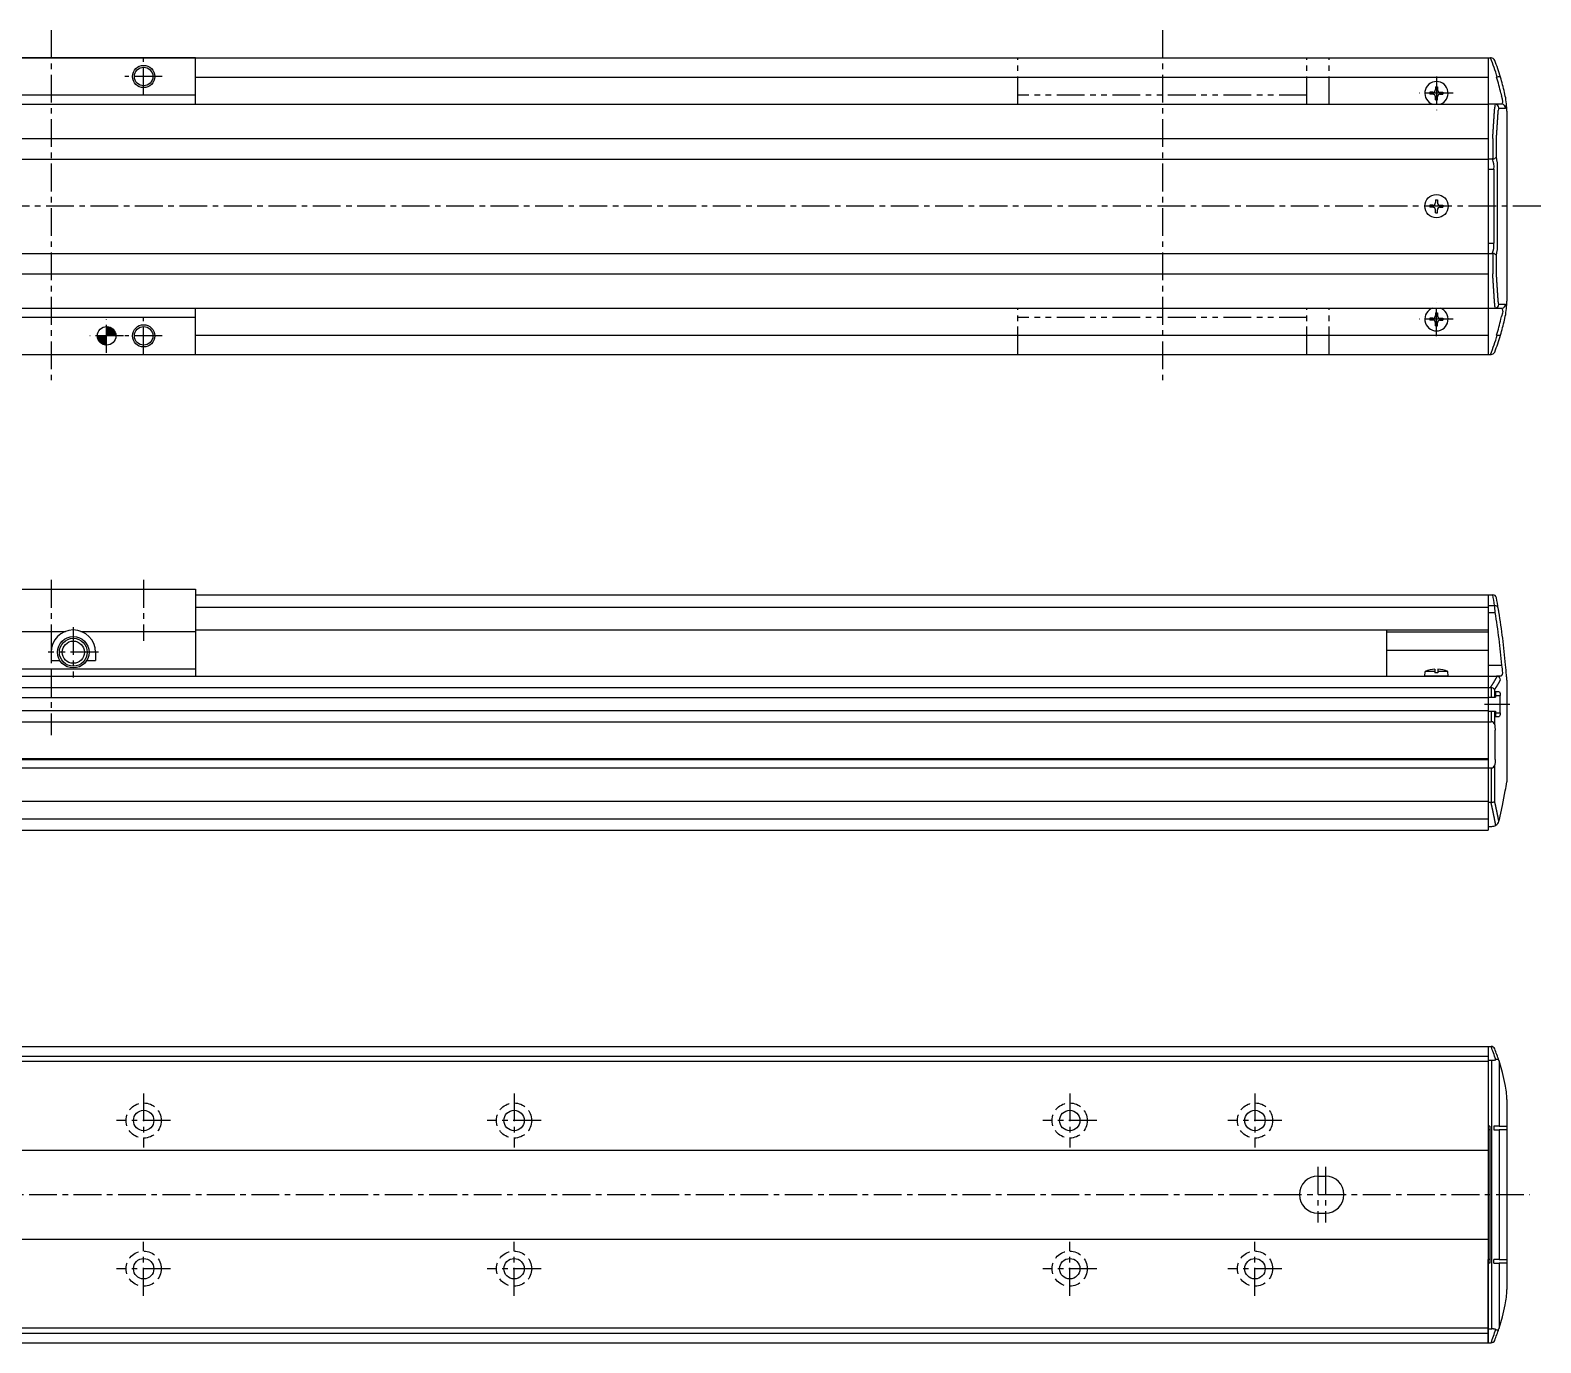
# Model space of a CAD drawing. Extents: x -241 to 553, y 119 to 503.
# Drawn here: x 144.8 to 552.6, y 148.9 to 503.1 of the extents above; entities that cross this region are included whole.
import ezdxf

# ---------------------------------------------------------------- set-up
doc = ezdxf.new("R2010")
doc.units = 0
for name, pattern in [('CENTER', [12, 7.5, -1.5, 1.5, -1.5]), ('CONTINOUS', [0]), ('DASHED', [4.5, 3, -1.5]), ('PHANTOM', [15, 7.5, -1.5, 1.5, -1.5, 1.5, -1.5])]:
    doc.linetypes.add(name, pattern=pattern)
doc.layers.get('0').update_dxf_attribs({"linetype": 'CONTINUOUS'})
doc.layers.add('CENTER', color=1, linetype='CENTER')

# ---------------------------------------------------------------- blocks, each defined once
blk = doc.blocks.new('DTL0004')
at = {"color": 0, "linetype": 'CONTINUOUS'}
for p, q in [((-3.15, 0), (-3.04, 1.3)), ((3.15, 0), (-3.15, 0)), ((-0.4, 1.3), (-3.04, 1.3)), ((-0.4, 1.89), (-0.4, 0.9)), ((0.4, 0.9), (-0.4, 0.9)), ((0.4, 1.89), (0.4, 0.9)), ((3.04, 1.3), (0.4, 1.3)), ((3.15, 0), (3.04, 1.3))]:
    blk.add_line(p, q, dxfattribs=at)
for start, end in [(92.8723, 112.3565), (67.6435, 87.1277)]:
    blk.add_arc((0, -6.08), 7.98, start, end, dxfattribs=at)
at = {"color": 0}
blk.add_point((0, 0), dxfattribs=at)
blk.add_point((0, 0), dxfattribs=at)
blk = doc.blocks.new('*X9')
at = {"color": 0, "linetype": 'CONTINOUS'}
for p, q in [((162.94, 420.54), (163.05, 420.65)), ((162.94, 420.63), (162.97, 420.65)), ((162.95, 420.45), (163.14, 420.65)), ((162.96, 420.37), (163.23, 420.65)), ((162.97, 420.29), (163.32, 420.65)), ((162.98, 420.22), (163.41, 420.65)), ((162.99, 420.14), (163.5, 420.65)), ((163.01, 420.07), (163.59, 420.65)), ((163.03, 420), (163.68, 420.65)), ((163.05, 419.93), (163.77, 420.65)), ((163.07, 419.86), (163.86, 420.65)), ((163.09, 419.79), (163.95, 420.65)), ((163.12, 419.73), (164.04, 420.65)), ((163.14, 419.66), (164.13, 420.65)), ((163.17, 419.6), (164.22, 420.65)), ((163.2, 419.54), (164.31, 420.65)), ((163.23, 419.48), (164.4, 420.65)), ((163.26, 419.42), (164.49, 420.65)), ((163.29, 419.37), (164.58, 420.65)), ((163.33, 419.31), (164.66, 420.65)), ((163.36, 419.26), (164.75, 420.65)), ((163.4, 419.21), (164.84, 420.65)), ((163.44, 419.15), (164.93, 420.65)), ((163.48, 419.1), (165.02, 420.65)), ((163.52, 419.05), (165.11, 420.65)), ((163.56, 419.01), (165.2, 420.65)), ((163.6, 418.96), (165.29, 420.65)), ((163.64, 418.91), (165.38, 420.65)), ((163.69, 418.87), (165.44, 420.62)), ((163.73, 418.82), (165.44, 420.53)), ((163.78, 418.78), (165.44, 420.44)), ((163.83, 418.74), (165.44, 420.35)), ((163.88, 418.7), (165.44, 420.26)), ((163.93, 418.66), (165.44, 420.17)), ((163.98, 418.62), (165.44, 420.08)), ((165.44, 423.04), (165.55, 423.15)), ((165.44, 423.13), (165.47, 423.15)), ((165.44, 422.95), (165.64, 423.14)), ((165.44, 422.86), (165.72, 423.13)), ((165.44, 422.77), (165.8, 423.12)), ((165.44, 422.68), (165.87, 423.11)), ((165.44, 422.59), (165.95, 423.1)), ((165.44, 422.5), (166.02, 423.08)), ((165.44, 422.41), (166.09, 423.06)), ((165.44, 422.32), (166.16, 423.04)), ((165.44, 422.23), (166.23, 423.02)), ((165.44, 422.14), (166.3, 423)), ((165.44, 422.05), (166.36, 422.97)), ((165.44, 421.96), (166.43, 422.95)), ((165.44, 421.87), (166.49, 422.92)), ((165.44, 421.78), (166.55, 422.89)), ((165.44, 421.69), (166.61, 422.86)), ((165.44, 421.6), (166.67, 422.83)), ((165.44, 421.52), (166.72, 422.8)), ((165.44, 421.43), (166.78, 422.76)), ((165.44, 421.34), (166.83, 422.73)), ((165.44, 421.25), (166.89, 422.69)), ((165.44, 421.16), (166.94, 422.65)), ((165.44, 421.07), (166.99, 422.61)), ((165.44, 420.98), (167.04, 422.57)), ((165.44, 420.89), (167.09, 422.53)), ((165.44, 420.8), (167.13, 422.49)), ((165.44, 420.71), (167.18, 422.45)), ((165.47, 420.65), (167.22, 422.4)), ((165.56, 420.65), (167.27, 422.36)), ((165.65, 420.65), (167.31, 422.31)), ((165.74, 420.65), (167.35, 422.26)), ((165.83, 420.65), (167.39, 422.21)), ((165.92, 420.65), (167.43, 422.16)), ((166.01, 420.65), (167.47, 422.11)), ((166.1, 420.65), (167.51, 422.06)), ((166.19, 420.65), (167.54, 422.01)), ((166.27, 420.65), (167.58, 421.95)), ((166.36, 420.65), (167.61, 421.89)), ((166.45, 420.65), (167.64, 421.84)), ((166.54, 420.65), (167.67, 421.78)), ((166.63, 420.65), (167.7, 421.72)), ((166.72, 420.65), (167.73, 421.66)), ((166.81, 420.65), (167.76, 421.59)), ((166.9, 420.65), (167.78, 421.53)), ((166.99, 420.65), (167.81, 421.46)), ((167.08, 420.65), (167.83, 421.4)), ((167.17, 420.65), (167.85, 421.33)), ((167.26, 420.65), (167.87, 421.26)), ((167.35, 420.65), (167.88, 421.18)), ((167.44, 420.65), (167.9, 421.11)), ((167.53, 420.65), (167.91, 421.03)), ((167.62, 420.65), (167.92, 420.96)), ((167.71, 420.65), (167.93, 420.87)), ((167.8, 420.65), (167.94, 420.79)), ((167.88, 420.65), (167.94, 420.71)), ((164.03, 418.58), (165.44, 419.99)), ((164.09, 418.55), (165.44, 419.91)), ((164.14, 418.51), (165.44, 419.82)), ((164.2, 418.48), (165.44, 419.73)), ((164.25, 418.45), (165.44, 419.64)), ((164.31, 418.42), (165.44, 419.55)), ((164.37, 418.39), (165.44, 419.46)), ((164.43, 418.36), (165.44, 419.37)), ((164.5, 418.33), (165.44, 419.28)), ((164.56, 418.31), (165.44, 419.19)), ((164.63, 418.29), (165.44, 419.1)), ((164.69, 418.26), (165.44, 419.01)), ((164.76, 418.24), (165.44, 418.92)), ((164.83, 418.22), (165.44, 418.83)), ((164.91, 418.21), (165.44, 418.74)), ((164.98, 418.19), (165.44, 418.65)), ((165.06, 418.18), (165.44, 418.56)), ((165.14, 418.17), (165.44, 418.47)), ((165.22, 418.16), (165.44, 418.38)), ((165.3, 418.15), (165.44, 418.3)), ((165.39, 418.15), (165.44, 418.21))]:
    blk.add_line(p, q, dxfattribs=at)

msp = doc.modelspace()

# ---------------------------------------------------------------- linework, layer by layer
at = {"color": 7, "linetype": 'CONTINOUS'}
for p, q in [((-67.56, 495.65), (538.44, 495.65)), ((189.44, 495.65), (111.44, 495.65)), ((189.44, 483.15), (189.44, 495.65)), ((538.44, 495.65), (538.44, 415.65)), ((538.44, 495.65), (539.03, 495.65)), ((539.22, 495.65), (539.03, 495.65)), ((189.44, 490.45), (538.44, 490.45)), ((540.83, 490.47), (540.69, 490.45)), ((189.44, 485.65), (111.44, 485.65)), ((522.69, 486.4), (522.69, 485.9)), ((523.44, 486.4), (522.69, 486.4)), ((523.44, 485.9), (522.69, 485.9)), ((524.19, 487.9), (524.19, 487.15)), ((524.19, 487.9), (524.69, 487.9)), ((524.69, 487.9), (524.69, 487.15)), ((525.44, 486.4), (526.19, 486.4)), ((525.44, 485.9), (526.19, 485.9)), ((526.19, 486.4), (526.19, 485.9)), ((541.83, 486.15), (542.04, 485.42)), ((543.02, 485.37), (542.81, 486.37)), ((-67.56, 483.15), (538.44, 483.15)), ((189.44, 483.15), (538.44, 483.15)), ((524.19, 484.4), (524.19, 485.15)), ((524.19, 484.4), (524.69, 484.4)), ((524.69, 484.4), (524.69, 485.15)), ((542.11, 483.15), (538.44, 483.15)), ((541.28, 482.15), (543.11, 482.15)), ((543.35, 483.26), (543.34, 483.28)), ((543.44, 481.3), (543.44, 430)), ((-67.56, 473.92), (538.44, 473.92)), ((539.62, 473.9), (539.63, 473.9)), ((539.63, 473.9), (539.63, 468.4)), ((540.62, 468.99), (540.62, 473.72)), ((-67.56, 468.38), (538.44, 468.38)), ((538.44, 468.4), (539.52, 468.4)), ((538.44, 465.65), (539.96, 465.65)), ((539.63, 468.4), (539.52, 468.4)), ((539.96, 465.65), (539.96, 445.65)), ((540.94, 445.65), (540.94, 465.65)), ((524.19, 457.4), (524.19, 456.65)), ((524.19, 457.4), (524.69, 457.4)), ((524.69, 457.4), (524.69, 456.65)), ((522.69, 455.9), (522.69, 455.4)), ((523.44, 455.9), (522.69, 455.9)), ((523.44, 455.4), (522.69, 455.4)), ((524.19, 453.9), (524.19, 454.65)), ((524.19, 453.9), (524.69, 453.9)), ((524.69, 453.9), (524.69, 454.65)), ((525.44, 455.9), (526.19, 455.9)), ((525.44, 455.4), (526.19, 455.4)), ((526.19, 455.9), (526.19, 455.4)), ((538.44, 445.65), (539.96, 445.65)), ((-67.56, 442.92), (538.44, 442.92)), ((538.44, 442.9), (539.52, 442.9)), ((539.52, 442.9), (539.63, 442.89)), ((539.63, 442.89), (539.63, 437.4)), ((540.62, 437.57), (540.62, 442.31)), ((-67.56, 437.38), (538.44, 437.38)), ((539.63, 437.4), (539.62, 437.4)), ((543.11, 429.15), (541.28, 429.15)), ((-67.56, 428.15), (538.44, 428.15)), ((189.44, 425.65), (111.44, 425.65)), ((189.44, 428.15), (538.44, 428.15)), ((189.44, 415.65), (189.44, 428.15)), ((522.69, 425.4), (522.69, 424.9)), ((523.44, 425.4), (522.69, 425.4)), ((523.44, 424.9), (522.69, 424.9)), ((524.19, 426.9), (524.19, 426.15)), ((524.19, 426.9), (524.69, 426.9)), ((524.19, 423.4), (524.19, 424.15)), ((524.69, 426.9), (524.69, 426.15)), ((524.69, 423.4), (524.69, 424.15)), ((525.44, 425.4), (526.19, 425.4)), ((525.44, 424.9), (526.19, 424.9)), ((526.19, 425.4), (526.19, 424.9)), ((538.44, 428.15), (542.11, 428.15)), ((541.83, 425.15), (542.04, 425.88)), ((542.81, 424.93), (543.02, 425.92)), ((543.34, 428.02), (543.35, 428.03)), ((189.44, 420.85), (538.44, 420.85)), ((524.19, 423.4), (524.69, 423.4)), ((540.83, 420.83), (540.69, 420.84)), ((-67.56, 415.65), (538.44, 415.65)), ((111.44, 415.65), (189.44, 415.65)), ((538.44, 415.65), (539.03, 415.65)), ((539.03, 415.65), (539.22, 415.65)), ((111.44, 352.26), (189.44, 352.26)), ((189.44, 352.26), (189.44, 328.76)), ((189.44, 350.76), (538.44, 350.76)), ((538.44, 350.76), (538.44, 288.26)), ((538.44, 350.76), (538.44, 341.26)), ((538.44, 350.76), (539.62, 350.76)), ((538.44, 350.76), (538.44, 341.26)), ((539.63, 350.76), (539.62, 350.76)), ((189.44, 347.4), (538.44, 347.4)), ((538.44, 347.87), (540.14, 347.87)), ((538.44, 345.99), (540.29, 345.99)), ((111.44, 340.89), (154.37, 340.89)), ((158.52, 340.89), (189.44, 340.89)), ((189.44, 341.26), (538.44, 341.26)), ((510.94, 341.26), (510.94, 328.76)), ((510.94, 340.79), (538.44, 340.79)), ((150.44, 335.26), (150.44, 333.01)), ((162.44, 335.26), (162.44, 333.01)), ((510.94, 335.8), (538.44, 335.8)), ((111.44, 330.76), (189.44, 330.76)), ((150.44, 333.01), (152.83, 333.01)), ((160.05, 333.01), (162.44, 333.01)), ((538.44, 331.76), (542.11, 331.76)), ((-67.56, 328.76), (538.44, 328.76)), ((538.44, 328.76), (540.69, 328.76)), ((538.44, 328.76), (538.44, 287.26)), ((541.83, 328.76), (540.69, 328.76)), ((540.69, 328.76), (540.83, 328.75)), ((542.04, 328.85), (541.83, 328.76)), ((543.34, 329.08), (543.35, 329.06)), ((543.44, 327.76), (543.44, 300.26)), ((-67.56, 325.76), (538.44, 325.76)), ((-67.56, 323.01), (538.44, 323.01)), ((538.44, 325.76), (539.03, 325.76)), ((538.44, 323.16), (540.41, 323.16)), ((539.03, 325.76), (539.22, 325.74)), ((539.22, 325.74), (539.22, 323.16)), ((540.16, 323.16), (540.16, 325.18)), ((541.36, 324.61), (540.41, 324.61)), ((540.41, 324.61), (540.41, 323.16)), ((540.41, 323.61), (541.67, 323.61)), ((541.67, 318.91), (541.67, 323.61)), ((-67.56, 319.51), (538.44, 319.51)), ((538.44, 319.36), (540.41, 319.36)), ((539.22, 319.36), (539.22, 316.49)), ((540.16, 315.69), (540.16, 319.36)), ((540.41, 319.36), (540.41, 317.91)), ((540.41, 318.91), (541.67, 318.91)), ((-67.56, 316.49), (538.44, 316.49)), ((538.44, 316.49), (539.22, 316.49)), ((540.3, 306.26), (540.3, 314.26)), ((540.41, 317.91), (541.36, 317.91)), ((-67.56, 306.56), (538.44, 306.56)), ((-67.56, 306.26), (538.44, 306.26)), ((-67.56, 304.02), (538.44, 304.02)), ((538.44, 304.02), (539.22, 304.02)), ((539.22, 304.02), (539.22, 294.76)), ((540.16, 295.03), (540.16, 304.82)), ((-67.56, 295.03), (538.44, 295.03)), ((538.44, 294.76), (539.17, 294.76)), ((539.22, 294.76), (539.17, 294.76)), ((-67.56, 290.26), (538.44, 290.26)), ((541.33, 289.79), (541.29, 289.65)), ((-67.56, 287.26), (538.44, 287.26)), ((538.44, 288.26), (539.39, 288.26)), ((-67.56, 228.86), (538.44, 228.86)), ((538.44, 228.86), (538.44, 148.86)), ((538.44, 228.86), (538.44, 206.42)), ((538.44, 228.86), (539.17, 228.86)), ((539.17, 228.86), (539.22, 228.86)), ((-67.56, 226.27), (538.44, 226.27)), ((-67.56, 224.86), (538.44, 224.86)), ((538.44, 225.11), (539.39, 225.11)), ((539.39, 152.62), (539.39, 225.11)), ((541.29, 225.07), (541.33, 224.95)), ((541.33, 224.95), (541.33, 207.36)), ((543.44, 214.52), (543.44, 163.21)), ((538.89, 207.36), (538.44, 207.36)), ((538.44, 206.42), (538.89, 206.41)), ((538.89, 207.36), (538.89, 170.36)), ((541.33, 207.36), (539.94, 207.36)), ((539.94, 207.36), (539.94, 206.36)), ((539.94, 206.36), (541.33, 206.36)), ((541.33, 207.36), (543.27, 207.36)), ((541.33, 206.36), (541.33, 171.36)), ((543.27, 206.36), (541.33, 206.36)), ((543.27, 207.36), (543.44, 207.31)), ((543.44, 206.3), (543.27, 206.36)), ((-67.56, 200.86), (538.44, 200.86)), ((492.44, 193.86), (494.44, 193.86)), ((492.44, 183.86), (494.44, 183.86)), ((-67.56, 176.86), (538.44, 176.86)), ((538.89, 171.32), (538.44, 171.31)), ((538.44, 148.86), (538.44, 171.31)), ((541.33, 171.36), (539.94, 171.36)), ((539.94, 170.36), (539.94, 171.36)), ((541.33, 171.36), (543.27, 171.36)), ((543.27, 171.36), (543.44, 171.43)), ((538.89, 170.36), (538.44, 170.36)), ((539.94, 170.36), (541.33, 170.36)), ((541.33, 170.36), (541.33, 152.78)), ((543.27, 170.36), (541.33, 170.36)), ((543.44, 170.42), (543.27, 170.36)), ((-67.56, 152.86), (538.44, 152.86)), ((-67.56, 151.46), (538.44, 151.46)), ((538.44, 152.62), (539.39, 152.62)), ((541.33, 152.78), (541.29, 152.66)), ((-67.56, 148.86), (538.44, 148.86)), ((538.44, 148.86), (539.17, 148.86)), ((539.22, 148.86), (539.17, 148.86))]:
    msp.add_line(p, q, dxfattribs=at)
at = {"color": 3, "linetype": 'PHANTOM'}
for p, q in [((411.44, 483.15), (411.44, 495.65)), ((489.44, 483.15), (489.44, 495.65)), ((495.44, 483.15), (495.44, 495.65)), ((489.44, 485.65), (411.44, 485.65)), ((411.44, 415.65), (411.44, 428.15)), ((489.44, 425.65), (411.44, 425.65)), ((489.44, 415.65), (489.44, 428.15)), ((495.44, 415.65), (495.44, 428.15))]:
    msp.add_line(p, q, dxfattribs=at)
at = {"color": 7, "linetype": 'CONTINOUS'}
for points in [[(541.73, 490.47), (541.72, 490.48), (541.71, 490.5), (541.6, 490.55), (541.41, 490.56), (541.14, 490.54), (540.83, 490.47)], [(542.34, 483.95), (542.25, 484.51), (542.04, 485.42)], [(542.34, 427.34), (542.25, 426.79), (542.04, 425.88)], [(541.73, 420.82), (541.72, 420.82), (541.71, 420.8), (541.6, 420.75), (541.41, 420.73), (541.14, 420.76), (540.83, 420.83)], [(540.29, 345.99), (540.26, 346.42), (540.21, 347.04), (540.16, 347.54), (540.14, 347.87)], [(542.04, 328.85), (542.25, 329.24), (542.34, 329.71)], [(541.36, 324.61), (541.37, 324.61), (541.47, 324.54), (541.56, 324.37), (541.63, 324.13), (541.66, 323.83), (541.67, 323.61)], [(541.67, 318.91), (541.67, 318.81), (541.64, 318.49), (541.58, 318.2), (541.49, 318), (541.38, 317.91), (541.36, 317.91)], [(540.16, 315.69), (540.24, 315.2), (540.3, 314.26)], [(540.3, 306.26), (540.28, 305.71), (540.16, 304.82)], [(541.33, 289.79), (542.25, 293.88), (543.02, 297.84)], [(541.29, 225.07), (541.24, 225.17), (541.1, 225.3), (540.84, 225.36), (540.45, 225.29)], [(543.02, 218.59), (542.25, 221.86), (541.33, 224.95)], [(541.33, 152.78), (542.25, 155.87), (543.02, 159.14)], [(540.45, 152.44), (540.66, 152.38), (540.96, 152.38), (541.19, 152.49), (541.29, 152.66)]]:
    msp.add_lwpolyline(points, dxfattribs=at)
for points in [[(539.62, 473.9, 0), (539.63, 473.96, 0), (539.63, 474.02, 0), (539.63, 474.08, 0), (539.64, 474.15, 0), (539.64, 474.21, 0), (539.65, 474.27, 0), (539.65, 474.33, 0), (539.66, 474.39, 0), (539.66, 474.46, 0), (539.66, 474.52, 0), (539.67, 474.58, 0), (539.67, 474.64, 0), (539.68, 474.7, 0), (539.68, 474.76, 0), (539.68, 474.83, 0), (539.69, 474.89, 0), (539.69, 474.95, 0), (539.7, 475.01, 0), (539.7, 475.07, 0), (539.71, 475.14, 0), (539.71, 475.2, 0), (539.71, 475.26, 0), (539.72, 475.32, 0), (539.72, 475.38, 0), (539.73, 475.45, 0), (539.73, 475.51, 0), (539.74, 475.57, 0), (539.74, 475.63, 0), (539.74, 475.69, 0), (539.75, 475.76, 0), (539.75, 475.82, 0), (539.75, 475.88, 0), (539.76, 475.94, 0), (539.76, 476, 0), (539.77, 476.07, 0), (539.77, 476.13, 0), (539.77, 476.19, 0), (539.78, 476.25, 0), (539.78, 476.31, 0), (539.79, 476.38, 0), (539.79, 476.44, 0), (539.8, 476.5, 0), (539.8, 476.56, 0), (539.8, 476.62, 0), (539.81, 476.68, 0), (539.81, 476.75, 0), (539.82, 476.81, 0), (539.82, 476.87, 0), (539.82, 476.93, 0), (539.83, 477, 0), (539.83, 477.06, 0), (539.84, 477.12, 0), (539.84, 477.18, 0), (539.84, 477.24, 0), (539.85, 477.31, 0), (539.85, 477.37, 0), (539.86, 477.43, 0), (539.86, 477.49, 0), (539.86, 477.55, 0), (539.87, 477.62, 0), (539.87, 477.68, 0), (539.88, 477.74, 0), (539.88, 477.8, 0), (539.88, 477.86, 0), (539.89, 477.93, 0), (539.89, 477.99, 0), (539.9, 478.05, 0), (539.9, 478.11, 0), (539.9, 478.17, 0), (539.91, 478.24, 0), (539.91, 478.3, 0), (539.92, 478.36, 0), (539.92, 478.42, 0), (539.92, 478.48, 0), (539.93, 478.54, 0), (539.93, 478.61, 0), (539.94, 478.67, 0), (539.94, 478.73, 0), (539.94, 478.79, 0), (539.95, 478.85, 0), (539.95, 478.92, 0), (539.96, 478.98, 0), (539.96, 479.04, 0), (539.96, 479.1, 0), (539.97, 479.17, 0), (539.97, 479.23, 0), (539.98, 479.29, 0), (539.98, 479.35, 0), (539.98, 479.41, 0), (539.99, 479.48, 0), (539.99, 479.54, 0), (540, 479.6, 0), (540, 479.66, 0), (540, 479.72, 0), (540.01, 479.79, 0), (540.01, 479.85, 0), (540.01, 479.91, 0), (540.02, 479.97, 0), (540.02, 480.03, 0), (540.03, 480.1, 0), (540.03, 480.16, 0), (540.03, 480.22, 0), (540.04, 480.28, 0), (540.04, 480.34, 0), (540.05, 480.4, 0), (540.05, 480.47, 0), (540.05, 480.53, 0), (540.06, 480.59, 0), (540.06, 480.65, 0), (540.07, 480.72, 0), (540.07, 480.78, 0), (540.07, 480.84, 0), (540.08, 480.9, 0), (540.08, 480.96, 0), (540.09, 481.03, 0), (540.09, 481.09, 0), (540.09, 481.15, 0), (540.1, 481.21, 0), (540.1, 481.27, 0), (540.1, 481.34, 0), (540.11, 481.4, 0), (540.11, 481.46, 0), (540.12, 481.52, 0), (540.12, 481.58, 0), (540.12, 481.65, 0), (540.13, 481.71, 0), (540.13, 481.77, 0), (540.13, 481.83, 0)], [(540.62, 473.72, 0), (540.62, 473.78, 0), (540.63, 473.84, 0), (540.63, 473.9, 0), (540.63, 473.96, 0), (540.64, 474.02, 0), (540.64, 474.09, 0), (540.65, 474.15, 0), (540.65, 474.21, 0), (540.65, 474.27, 0), (540.66, 474.33, 0), (540.66, 474.39, 0), (540.67, 474.45, 0), (540.67, 474.51, 0), (540.67, 474.57, 0), (540.68, 474.63, 0), (540.68, 474.69, 0), (540.69, 474.75, 0), (540.69, 474.81, 0), (540.7, 474.87, 0), (540.7, 474.93, 0), (540.7, 475, 0), (540.71, 475.06, 0), (540.71, 475.12, 0), (540.72, 475.18, 0), (540.72, 475.24, 0), (540.72, 475.3, 0), (540.73, 475.36, 0), (540.73, 475.42, 0), (540.74, 475.48, 0), (540.74, 475.54, 0), (540.74, 475.6, 0), (540.75, 475.66, 0), (540.75, 475.72, 0), (540.75, 475.78, 0), (540.76, 475.84, 0), (540.76, 475.9, 0), (540.77, 475.97, 0), (540.77, 476.03, 0), (540.77, 476.09, 0), (540.78, 476.15, 0), (540.78, 476.21, 0), (540.79, 476.27, 0), (540.79, 476.33, 0), (540.79, 476.39, 0), (540.8, 476.45, 0), (540.8, 476.51, 0), (540.81, 476.57, 0), (540.81, 476.63, 0), (540.82, 476.69, 0), (540.82, 476.75, 0), (540.82, 476.81, 0), (540.83, 476.88, 0), (540.83, 476.94, 0), (540.84, 477, 0), (540.84, 477.06, 0), (540.84, 477.12, 0), (540.85, 477.18, 0), (540.85, 477.24, 0), (540.85, 477.3, 0), (540.86, 477.36, 0), (540.86, 477.42, 0), (540.87, 477.48, 0), (540.87, 477.54, 0), (540.87, 477.6, 0), (540.88, 477.66, 0), (540.88, 477.73, 0), (540.89, 477.79, 0), (540.89, 477.85, 0), (540.89, 477.91, 0), (540.9, 477.97, 0), (540.9, 478.03, 0), (540.91, 478.09, 0), (540.91, 478.15, 0), (540.91, 478.21, 0), (540.92, 478.27, 0), (540.92, 478.33, 0), (540.92, 478.39, 0), (540.93, 478.45, 0), (540.93, 478.51, 0), (540.94, 478.57, 0), (540.94, 478.64, 0), (540.95, 478.7, 0), (540.95, 478.76, 0), (540.95, 478.82, 0), (540.96, 478.88, 0), (540.96, 478.94, 0), (540.96, 479, 0), (540.97, 479.06, 0), (540.97, 479.12, 0), (540.98, 479.18, 0), (540.98, 479.24, 0), (540.98, 479.3, 0), (540.99, 479.36, 0), (540.99, 479.42, 0), (541, 479.49, 0), (541, 479.55, 0), (541, 479.61, 0), (541.01, 479.67, 0), (541.01, 479.73, 0), (541.01, 479.79, 0), (541.02, 479.85, 0), (541.02, 479.91, 0), (541.03, 479.97, 0), (541.03, 480.03, 0), (541.03, 480.09, 0), (541.04, 480.15, 0), (541.04, 480.21, 0), (541.04, 480.27, 0), (541.05, 480.34, 0), (541.05, 480.4, 0), (541.06, 480.46, 0), (541.06, 480.52, 0), (541.06, 480.58, 0), (541.07, 480.64, 0), (541.07, 480.7, 0), (541.08, 480.76, 0), (541.08, 480.82, 0), (541.08, 480.88, 0), (541.09, 480.94, 0), (541.09, 481, 0), (541.1, 481.06, 0), (541.1, 481.13, 0), (541.1, 481.19, 0), (541.11, 481.25, 0), (541.11, 481.31, 0), (541.11, 481.37, 0), (541.12, 481.43, 0), (541.12, 481.49, 0)], [(540.13, 429.46, 0), (540.13, 429.53, 0), (540.13, 429.59, 0), (540.12, 429.65, 0), (540.12, 429.71, 0), (540.12, 429.77, 0), (540.11, 429.84, 0), (540.11, 429.9, 0), (540.1, 429.96, 0), (540.1, 430.02, 0), (540.1, 430.08, 0), (540.09, 430.15, 0), (540.09, 430.21, 0), (540.09, 430.27, 0), (540.08, 430.33, 0), (540.08, 430.39, 0), (540.07, 430.46, 0), (540.07, 430.52, 0), (540.07, 430.58, 0), (540.06, 430.64, 0), (540.06, 430.7, 0), (540.05, 430.77, 0), (540.05, 430.83, 0), (540.05, 430.89, 0), (540.04, 430.95, 0), (540.04, 431.02, 0), (540.03, 431.08, 0), (540.03, 431.14, 0), (540.03, 431.2, 0), (540.02, 431.26, 0), (540.02, 431.33, 0), (540.01, 431.39, 0), (540.01, 431.45, 0), (540.01, 431.51, 0), (540, 431.57, 0), (540, 431.64, 0), (540, 431.7, 0), (539.99, 431.76, 0), (539.99, 431.82, 0), (539.98, 431.88, 0), (539.98, 431.95, 0), (539.98, 432.01, 0), (539.97, 432.07, 0), (539.97, 432.13, 0), (539.96, 432.19, 0), (539.96, 432.26, 0), (539.96, 432.32, 0), (539.95, 432.38, 0), (539.95, 432.44, 0), (539.94, 432.5, 0), (539.94, 432.57, 0), (539.94, 432.63, 0), (539.93, 432.69, 0), (539.93, 432.75, 0), (539.92, 432.81, 0), (539.92, 432.88, 0), (539.92, 432.94, 0), (539.91, 433, 0), (539.91, 433.06, 0), (539.9, 433.12, 0), (539.9, 433.19, 0), (539.9, 433.25, 0), (539.89, 433.31, 0), (539.89, 433.37, 0), (539.88, 433.43, 0), (539.88, 433.5, 0), (539.88, 433.56, 0), (539.87, 433.62, 0), (539.87, 433.68, 0), (539.86, 433.74, 0), (539.86, 433.81, 0), (539.86, 433.87, 0), (539.85, 433.93, 0), (539.85, 433.99, 0), (539.84, 434.05, 0), (539.84, 434.12, 0), (539.84, 434.18, 0), (539.83, 434.24, 0), (539.83, 434.3, 0), (539.82, 434.36, 0), (539.82, 434.43, 0), (539.82, 434.49, 0), (539.81, 434.55, 0), (539.81, 434.61, 0), (539.8, 434.67, 0), (539.8, 434.74, 0), (539.8, 434.8, 0), (539.79, 434.86, 0), (539.79, 434.92, 0), (539.78, 434.98, 0), (539.78, 435.05, 0), (539.77, 435.11, 0), (539.77, 435.17, 0), (539.77, 435.23, 0), (539.76, 435.29, 0), (539.76, 435.36, 0), (539.75, 435.42, 0), (539.75, 435.48, 0), (539.75, 435.54, 0), (539.74, 435.6, 0), (539.74, 435.67, 0), (539.74, 435.73, 0), (539.73, 435.79, 0), (539.73, 435.85, 0), (539.72, 435.91, 0), (539.72, 435.97, 0), (539.71, 436.04, 0), (539.71, 436.1, 0), (539.71, 436.16, 0), (539.7, 436.22, 0), (539.7, 436.28, 0), (539.69, 436.35, 0), (539.69, 436.41, 0), (539.68, 436.47, 0), (539.68, 436.53, 0), (539.68, 436.59, 0), (539.67, 436.66, 0), (539.67, 436.72, 0), (539.66, 436.78, 0), (539.66, 436.84, 0), (539.66, 436.9, 0), (539.65, 436.96, 0), (539.65, 437.03, 0), (539.64, 437.09, 0), (539.64, 437.15, 0), (539.63, 437.21, 0), (539.63, 437.27, 0), (539.63, 437.34, 0), (539.62, 437.4, 0)], [(541.12, 429.81, 0), (541.12, 429.87, 0), (541.11, 429.93, 0), (541.11, 429.99, 0), (541.11, 430.05, 0), (541.1, 430.11, 0), (541.1, 430.17, 0), (541.1, 430.23, 0), (541.09, 430.29, 0), (541.09, 430.35, 0), (541.08, 430.41, 0), (541.08, 430.48, 0), (541.08, 430.54, 0), (541.07, 430.6, 0), (541.07, 430.66, 0), (541.06, 430.72, 0), (541.06, 430.78, 0), (541.06, 430.84, 0), (541.05, 430.9, 0), (541.05, 430.96, 0), (541.04, 431.02, 0), (541.04, 431.08, 0), (541.04, 431.14, 0), (541.03, 431.2, 0), (541.03, 431.26, 0), (541.03, 431.32, 0), (541.02, 431.39, 0), (541.02, 431.45, 0), (541.01, 431.51, 0), (541.01, 431.57, 0), (541.01, 431.63, 0), (541, 431.69, 0), (541, 431.75, 0), (541, 431.81, 0), (540.99, 431.87, 0), (540.99, 431.93, 0), (540.98, 431.99, 0), (540.98, 432.05, 0), (540.98, 432.12, 0), (540.97, 432.18, 0), (540.97, 432.24, 0), (540.96, 432.3, 0), (540.96, 432.36, 0), (540.96, 432.42, 0), (540.95, 432.48, 0), (540.95, 432.54, 0), (540.95, 432.6, 0), (540.94, 432.66, 0), (540.94, 432.72, 0), (540.93, 432.78, 0), (540.93, 432.84, 0), (540.92, 432.9, 0), (540.92, 432.96, 0), (540.92, 433.02, 0), (540.91, 433.09, 0), (540.91, 433.15, 0), (540.91, 433.21, 0), (540.9, 433.27, 0), (540.9, 433.33, 0), (540.89, 433.39, 0), (540.89, 433.45, 0), (540.89, 433.51, 0), (540.88, 433.57, 0), (540.88, 433.63, 0), (540.87, 433.69, 0), (540.87, 433.75, 0), (540.87, 433.81, 0), (540.86, 433.88, 0), (540.86, 433.94, 0), (540.85, 434, 0), (540.85, 434.06, 0), (540.85, 434.12, 0), (540.84, 434.18, 0), (540.84, 434.24, 0), (540.84, 434.3, 0), (540.83, 434.36, 0), (540.83, 434.42, 0), (540.82, 434.48, 0), (540.82, 434.54, 0), (540.82, 434.6, 0), (540.81, 434.66, 0), (540.81, 434.73, 0), (540.8, 434.79, 0), (540.8, 434.85, 0), (540.79, 434.91, 0), (540.79, 434.97, 0), (540.79, 435.03, 0), (540.78, 435.09, 0), (540.78, 435.15, 0), (540.77, 435.21, 0), (540.77, 435.27, 0), (540.77, 435.33, 0), (540.76, 435.39, 0), (540.76, 435.45, 0), (540.75, 435.51, 0), (540.75, 435.57, 0), (540.75, 435.63, 0), (540.74, 435.69, 0), (540.74, 435.76, 0), (540.74, 435.82, 0), (540.73, 435.88, 0), (540.73, 435.94, 0), (540.72, 436, 0), (540.72, 436.06, 0), (540.72, 436.12, 0), (540.71, 436.18, 0), (540.71, 436.24, 0), (540.7, 436.3, 0), (540.7, 436.36, 0), (540.7, 436.42, 0), (540.69, 436.48, 0), (540.69, 436.54, 0), (540.68, 436.61, 0), (540.68, 436.66, 0), (540.67, 436.73, 0), (540.67, 436.79, 0), (540.67, 436.85, 0), (540.66, 436.91, 0), (540.66, 436.97, 0), (540.65, 437.03, 0), (540.65, 437.09, 0), (540.65, 437.15, 0), (540.64, 437.21, 0), (540.64, 437.27, 0), (540.63, 437.33, 0), (540.63, 437.39, 0), (540.63, 437.45, 0), (540.62, 437.51, 0), (540.62, 437.57, 0)], [(539.03, 325.76, 0), (539.04, 325.78, 0), (539.06, 325.8, 0), (539.07, 325.83, 0), (539.09, 325.85, 0), (539.11, 325.87, 0), (539.12, 325.89, 0), (539.14, 325.92, 0), (539.15, 325.94, 0), (539.17, 325.96, 0), (539.18, 325.99, 0), (539.2, 326.01, 0), (539.22, 326.03, 0), (539.23, 326.06, 0), (539.25, 326.08, 0), (539.26, 326.1, 0), (539.28, 326.13, 0), (539.29, 326.15, 0), (539.31, 326.17, 0), (539.33, 326.19, 0), (539.34, 326.22, 0), (539.36, 326.24, 0), (539.37, 326.26, 0), (539.39, 326.29, 0), (539.4, 326.31, 0), (539.42, 326.33, 0), (539.43, 326.36, 0), (539.45, 326.38, 0), (539.46, 326.4, 0), (539.48, 326.43, 0), (539.49, 326.45, 0), (539.51, 326.47, 0), (539.52, 326.5, 0), (539.54, 326.52, 0), (539.55, 326.54, 0), (539.57, 326.56, 0), (539.58, 326.59, 0), (539.6, 326.61, 0), (539.61, 326.63, 0), (539.63, 326.66, 0), (539.64, 326.68, 0), (539.66, 326.7, 0), (539.67, 326.73, 0), (539.69, 326.75, 0), (539.7, 326.77, 0), (539.72, 326.8, 0), (539.73, 326.82, 0), (539.75, 326.84, 0), (539.76, 326.87, 0), (539.77, 326.89, 0), (539.79, 326.91, 0), (539.8, 326.94, 0), (539.82, 326.96, 0), (539.83, 326.98, 0), (539.85, 327.01, 0), (539.86, 327.03, 0), (539.88, 327.05, 0), (539.89, 327.08, 0), (539.9, 327.1, 0), (539.92, 327.12, 0), (539.93, 327.15, 0), (539.95, 327.17, 0), (539.96, 327.19, 0), (539.98, 327.22, 0), (539.99, 327.24, 0), (540, 327.26, 0), (540.02, 327.29, 0), (540.03, 327.31, 0), (540.05, 327.33, 0), (540.06, 327.36, 0), (540.07, 327.38, 0), (540.09, 327.4, 0), (540.1, 327.43, 0), (540.12, 327.45, 0), (540.13, 327.47, 0), (540.14, 327.5, 0), (540.16, 327.52, 0), (540.17, 327.54, 0), (540.18, 327.57, 0), (540.2, 327.59, 0), (540.21, 327.62, 0), (540.23, 327.64, 0), (540.24, 327.66, 0), (540.25, 327.69, 0), (540.27, 327.71, 0), (540.28, 327.73, 0), (540.29, 327.76, 0), (540.31, 327.78, 0), (540.32, 327.8, 0), (540.33, 327.83, 0), (540.35, 327.85, 0), (540.36, 327.87, 0), (540.37, 327.9, 0), (540.39, 327.92, 0), (540.4, 327.94, 0), (540.41, 327.97, 0), (540.43, 327.99, 0), (540.44, 328.01, 0), (540.45, 328.04, 0), (540.47, 328.06, 0), (540.48, 328.08, 0), (540.49, 328.11, 0), (540.5, 328.13, 0), (540.52, 328.16, 0), (540.53, 328.18, 0), (540.54, 328.2, 0), (540.56, 328.23, 0), (540.57, 328.25, 0), (540.58, 328.27, 0), (540.6, 328.3, 0), (540.61, 328.32, 0), (540.62, 328.35, 0), (540.63, 328.37, 0), (540.65, 328.39, 0), (540.66, 328.42, 0), (540.67, 328.44, 0), (540.68, 328.46, 0), (540.7, 328.49, 0), (540.71, 328.51, 0), (540.72, 328.53, 0), (540.73, 328.56, 0), (540.75, 328.58, 0), (540.76, 328.61, 0), (540.77, 328.63, 0), (540.78, 328.65, 0), (540.8, 328.68, 0), (540.81, 328.7, 0), (540.82, 328.72, 0), (540.83, 328.75, 0)], [(540.16, 325.18, 0), (540.17, 325.2, 0), (540.18, 325.22, 0), (540.2, 325.24, 0), (540.21, 325.26, 0), (540.22, 325.28, 0), (540.24, 325.3, 0), (540.25, 325.32, 0), (540.26, 325.34, 0), (540.28, 325.36, 0), (540.29, 325.38, 0), (540.3, 325.4, 0), (540.32, 325.42, 0), (540.33, 325.44, 0), (540.35, 325.46, 0), (540.36, 325.48, 0), (540.37, 325.5, 0), (540.38, 325.52, 0), (540.4, 325.54, 0), (540.41, 325.56, 0), (540.42, 325.58, 0), (540.44, 325.6, 0), (540.45, 325.62, 0), (540.46, 325.64, 0), (540.48, 325.66, 0), (540.49, 325.68, 0), (540.5, 325.7, 0), (540.52, 325.72, 0), (540.53, 325.74, 0), (540.54, 325.76, 0), (540.56, 325.78, 0), (540.57, 325.8, 0), (540.58, 325.82, 0), (540.6, 325.84, 0), (540.61, 325.86, 0), (540.62, 325.88, 0), (540.63, 325.9, 0), (540.65, 325.92, 0), (540.66, 325.94, 0), (540.67, 325.96, 0), (540.68, 325.98, 0), (540.7, 326, 0), (540.71, 326.02, 0), (540.72, 326.04, 0), (540.74, 326.06, 0), (540.75, 326.08, 0), (540.76, 326.1, 0), (540.77, 326.12, 0), (540.79, 326.14, 0), (540.8, 326.16, 0), (540.81, 326.18, 0), (540.83, 326.2, 0), (540.84, 326.22, 0), (540.85, 326.24, 0), (540.86, 326.26, 0), (540.88, 326.28, 0), (540.89, 326.3, 0), (540.9, 326.32, 0), (540.91, 326.34, 0), (540.92, 326.36, 0), (540.94, 326.38, 0), (540.95, 326.4, 0), (540.96, 326.42, 0), (540.97, 326.44, 0), (540.99, 326.46, 0), (541, 326.48, 0), (541.01, 326.5, 0), (541.02, 326.52, 0), (541.03, 326.54, 0), (541.05, 326.56, 0), (541.06, 326.58, 0), (541.07, 326.6, 0), (541.08, 326.62, 0), (541.1, 326.64, 0), (541.11, 326.66, 0), (541.12, 326.68, 0), (541.13, 326.7, 0), (541.14, 326.72, 0), (541.16, 326.74, 0), (541.17, 326.76, 0), (541.18, 326.78, 0), (541.19, 326.8, 0), (541.2, 326.82, 0), (541.22, 326.84, 0), (541.23, 326.86, 0), (541.24, 326.88, 0), (541.25, 326.9, 0), (541.26, 326.92, 0), (541.27, 326.94, 0), (541.29, 326.96, 0), (541.3, 326.99, 0), (541.31, 327, 0), (541.32, 327.03, 0), (541.33, 327.05, 0), (541.34, 327.07, 0), (541.36, 327.09, 0), (541.37, 327.11, 0), (541.38, 327.13, 0), (541.39, 327.15, 0), (541.4, 327.17, 0), (541.41, 327.19, 0), (541.42, 327.21, 0), (541.44, 327.23, 0), (541.45, 327.25, 0), (541.46, 327.27, 0), (541.47, 327.29, 0), (541.48, 327.31, 0), (541.49, 327.33, 0), (541.5, 327.35, 0), (541.52, 327.37, 0), (541.53, 327.39, 0), (541.54, 327.41, 0), (541.55, 327.43, 0), (541.56, 327.45, 0), (541.57, 327.47, 0), (541.58, 327.49, 0), (541.59, 327.51, 0), (541.61, 327.53, 0), (541.62, 327.55, 0), (541.63, 327.57, 0), (541.64, 327.59, 0), (541.65, 327.62, 0), (541.66, 327.63, 0), (541.67, 327.66, 0), (541.68, 327.68, 0), (541.69, 327.7, 0), (541.7, 327.72, 0), (541.72, 327.74, 0), (541.73, 327.76, 0)], [(540.45, 288.56, 0), (540.44, 288.61, 0), (540.43, 288.66, 0), (540.42, 288.71, 0), (540.41, 288.76, 0), (540.4, 288.81, 0), (540.39, 288.86, 0), (540.39, 288.91, 0), (540.38, 288.95, 0), (540.37, 289, 0), (540.36, 289.05, 0), (540.35, 289.1, 0), (540.34, 289.15, 0), (540.33, 289.2, 0), (540.32, 289.25, 0), (540.31, 289.3, 0), (540.3, 289.35, 0), (540.29, 289.39, 0), (540.28, 289.44, 0), (540.27, 289.49, 0), (540.26, 289.54, 0), (540.26, 289.59, 0), (540.25, 289.64, 0), (540.24, 289.69, 0), (540.23, 289.74, 0), (540.22, 289.79, 0), (540.21, 289.83, 0), (540.2, 289.88, 0), (540.19, 289.93, 0), (540.18, 289.98, 0), (540.17, 290.03, 0), (540.16, 290.08, 0), (540.15, 290.13, 0), (540.14, 290.17, 0), (540.13, 290.22, 0), (540.12, 290.27, 0), (540.11, 290.32, 0), (540.1, 290.37, 0), (540.09, 290.42, 0), (540.09, 290.47, 0), (540.08, 290.51, 0), (540.07, 290.56, 0), (540.06, 290.61, 0), (540.05, 290.66, 0), (540.04, 290.71, 0), (540.03, 290.76, 0), (540.02, 290.81, 0), (540.01, 290.86, 0), (540, 290.9, 0), (539.99, 290.95, 0), (539.98, 291, 0), (539.97, 291.05, 0), (539.96, 291.1, 0), (539.95, 291.15, 0), (539.94, 291.19, 0), (539.93, 291.24, 0), (539.92, 291.29, 0), (539.91, 291.34, 0), (539.9, 291.39, 0), (539.89, 291.44, 0), (539.88, 291.49, 0), (539.87, 291.53, 0), (539.86, 291.58, 0), (539.85, 291.63, 0), (539.84, 291.68, 0), (539.83, 291.73, 0), (539.82, 291.77, 0), (539.81, 291.82, 0), (539.8, 291.87, 0), (539.79, 291.92, 0), (539.78, 291.97, 0), (539.77, 292.02, 0), (539.76, 292.06, 0), (539.75, 292.11, 0), (539.74, 292.16, 0), (539.73, 292.21, 0), (539.72, 292.26, 0), (539.71, 292.31, 0), (539.7, 292.36, 0), (539.69, 292.4, 0), (539.68, 292.45, 0), (539.67, 292.5, 0), (539.66, 292.55, 0), (539.65, 292.6, 0), (539.64, 292.64, 0), (539.63, 292.69, 0), (539.62, 292.74, 0), (539.61, 292.79, 0), (539.6, 292.84, 0), (539.59, 292.89, 0), (539.58, 292.93, 0), (539.57, 292.98, 0), (539.55, 293.03, 0), (539.54, 293.08, 0), (539.53, 293.13, 0), (539.52, 293.18, 0), (539.51, 293.22, 0), (539.5, 293.27, 0), (539.49, 293.32, 0), (539.48, 293.37, 0), (539.47, 293.42, 0), (539.46, 293.46, 0), (539.45, 293.51, 0), (539.44, 293.56, 0), (539.43, 293.61, 0), (539.42, 293.65, 0), (539.41, 293.7, 0), (539.4, 293.75, 0), (539.39, 293.8, 0), (539.38, 293.85, 0), (539.37, 293.89, 0), (539.36, 293.94, 0), (539.34, 293.99, 0), (539.33, 294.04, 0), (539.32, 294.09, 0), (539.31, 294.13, 0), (539.3, 294.18, 0), (539.29, 294.23, 0), (539.28, 294.28, 0), (539.27, 294.33, 0), (539.26, 294.38, 0), (539.25, 294.42, 0), (539.24, 294.47, 0), (539.23, 294.52, 0), (539.21, 294.57, 0), (539.2, 294.61, 0), (539.19, 294.66, 0), (539.18, 294.71, 0), (539.17, 294.76, 0)], [(541.29, 289.65, 0), (541.28, 289.69, 0), (541.27, 289.73, 0), (541.27, 289.77, 0), (541.26, 289.82, 0), (541.25, 289.86, 0), (541.24, 289.9, 0), (541.23, 289.94, 0), (541.23, 289.99, 0), (541.22, 290.03, 0), (541.21, 290.07, 0), (541.2, 290.11, 0), (541.19, 290.16, 0), (541.18, 290.2, 0), (541.17, 290.24, 0), (541.17, 290.28, 0), (541.16, 290.33, 0), (541.15, 290.37, 0), (541.14, 290.41, 0), (541.13, 290.45, 0), (541.12, 290.5, 0), (541.12, 290.54, 0), (541.11, 290.58, 0), (541.1, 290.62, 0), (541.09, 290.66, 0), (541.08, 290.71, 0), (541.07, 290.75, 0), (541.07, 290.79, 0), (541.06, 290.83, 0), (541.05, 290.88, 0), (541.04, 290.92, 0), (541.03, 290.96, 0), (541.02, 291, 0), (541.01, 291.05, 0), (541.01, 291.09, 0), (541, 291.13, 0), (540.99, 291.17, 0), (540.98, 291.21, 0), (540.97, 291.26, 0), (540.96, 291.3, 0), (540.96, 291.34, 0), (540.95, 291.38, 0), (540.94, 291.42, 0), (540.93, 291.47, 0), (540.92, 291.51, 0), (540.91, 291.55, 0), (540.9, 291.59, 0), (540.89, 291.63, 0), (540.89, 291.68, 0), (540.88, 291.72, 0), (540.87, 291.76, 0), (540.86, 291.8, 0), (540.85, 291.85, 0), (540.84, 291.89, 0), (540.83, 291.93, 0), (540.82, 291.97, 0), (540.82, 292.01, 0), (540.81, 292.06, 0), (540.8, 292.1, 0), (540.79, 292.14, 0), (540.78, 292.18, 0), (540.77, 292.22, 0), (540.76, 292.27, 0), (540.75, 292.31, 0), (540.74, 292.35, 0), (540.74, 292.39, 0), (540.73, 292.43, 0), (540.72, 292.48, 0), (540.71, 292.52, 0), (540.7, 292.56, 0), (540.69, 292.6, 0), (540.68, 292.64, 0), (540.67, 292.69, 0), (540.66, 292.73, 0), (540.66, 292.77, 0), (540.65, 292.81, 0), (540.64, 292.85, 0), (540.63, 292.9, 0), (540.62, 292.94, 0), (540.61, 292.98, 0), (540.6, 293.02, 0), (540.59, 293.06, 0), (540.58, 293.11, 0), (540.58, 293.15, 0), (540.57, 293.19, 0), (540.56, 293.23, 0), (540.55, 293.27, 0), (540.54, 293.31, 0), (540.53, 293.36, 0), (540.52, 293.4, 0), (540.51, 293.44, 0), (540.5, 293.48, 0), (540.49, 293.52, 0), (540.48, 293.57, 0), (540.47, 293.61, 0), (540.47, 293.65, 0), (540.46, 293.69, 0), (540.45, 293.73, 0), (540.44, 293.77, 0), (540.43, 293.82, 0), (540.42, 293.86, 0), (540.41, 293.9, 0), (540.4, 293.94, 0), (540.39, 293.98, 0), (540.38, 294.03, 0), (540.37, 294.07, 0), (540.36, 294.11, 0), (540.35, 294.15, 0), (540.35, 294.19, 0), (540.34, 294.23, 0), (540.33, 294.28, 0), (540.32, 294.32, 0), (540.31, 294.36, 0), (540.3, 294.4, 0), (540.29, 294.44, 0), (540.28, 294.48, 0), (540.27, 294.53, 0), (540.26, 294.57, 0), (540.25, 294.61, 0), (540.24, 294.65, 0), (540.23, 294.69, 0), (540.22, 294.73, 0), (540.21, 294.78, 0), (540.2, 294.82, 0), (540.19, 294.86, 0), (540.18, 294.9, 0), (540.17, 294.94, 0), (540.16, 294.98, 0), (540.16, 295.02, 0)], [(539.39, 225.11, 0), (539.39, 225.11, 0), (539.4, 225.11, 0), (539.41, 225.11, 0), (539.42, 225.11, 0), (539.43, 225.11, 0), (539.44, 225.11, 0), (539.45, 225.11, 0), (539.46, 225.11, 0), (539.46, 225.11, 0), (539.47, 225.11, 0), (539.48, 225.11, 0), (539.49, 225.11, 0), (539.5, 225.11, 0), (539.51, 225.11, 0), (539.52, 225.11, 0), (539.53, 225.12, 0), (539.53, 225.12, 0), (539.54, 225.12, 0), (539.55, 225.12, 0), (539.56, 225.12, 0), (539.57, 225.12, 0), (539.58, 225.12, 0), (539.59, 225.12, 0), (539.6, 225.12, 0), (539.6, 225.12, 0), (539.61, 225.12, 0), (539.62, 225.12, 0), (539.63, 225.12, 0), (539.64, 225.12, 0), (539.65, 225.12, 0), (539.66, 225.12, 0), (539.66, 225.12, 0), (539.67, 225.12, 0), (539.68, 225.12, 0), (539.69, 225.13, 0), (539.7, 225.13, 0), (539.71, 225.13, 0), (539.72, 225.13, 0), (539.73, 225.13, 0), (539.73, 225.13, 0), (539.74, 225.13, 0), (539.75, 225.13, 0), (539.76, 225.13, 0), (539.77, 225.13, 0), (539.78, 225.13, 0), (539.79, 225.13, 0), (539.79, 225.14, 0), (539.8, 225.14, 0), (539.81, 225.14, 0), (539.82, 225.14, 0), (539.83, 225.14, 0), (539.84, 225.14, 0), (539.85, 225.14, 0), (539.86, 225.14, 0), (539.86, 225.15, 0), (539.87, 225.15, 0), (539.88, 225.15, 0), (539.89, 225.15, 0), (539.9, 225.15, 0), (539.91, 225.15, 0), (539.91, 225.15, 0), (539.92, 225.15, 0), (539.93, 225.16, 0), (539.94, 225.16, 0), (539.95, 225.16, 0), (539.96, 225.16, 0), (539.97, 225.16, 0), (539.97, 225.16, 0), (539.98, 225.16, 0), (539.99, 225.17, 0), (540, 225.17, 0), (540.01, 225.17, 0), (540.01, 225.17, 0), (540.02, 225.17, 0), (540.03, 225.17, 0), (540.04, 225.18, 0), (540.05, 225.18, 0), (540.06, 225.18, 0), (540.06, 225.18, 0), (540.07, 225.18, 0), (540.08, 225.18, 0), (540.09, 225.19, 0), (540.1, 225.19, 0), (540.11, 225.19, 0), (540.11, 225.19, 0), (540.12, 225.19, 0), (540.13, 225.19, 0), (540.14, 225.2, 0), (540.15, 225.2, 0), (540.15, 225.2, 0), (540.16, 225.2, 0), (540.17, 225.21, 0), (540.18, 225.21, 0), (540.19, 225.21, 0), (540.2, 225.21, 0), (540.2, 225.21, 0), (540.21, 225.22, 0), (540.22, 225.22, 0), (540.23, 225.22, 0), (540.23, 225.22, 0), (540.24, 225.22, 0), (540.25, 225.22, 0), (540.26, 225.23, 0), (540.27, 225.23, 0), (540.27, 225.23, 0), (540.28, 225.23, 0), (540.29, 225.24, 0), (540.3, 225.24, 0), (540.3, 225.24, 0), (540.31, 225.24, 0), (540.32, 225.25, 0), (540.33, 225.25, 0), (540.34, 225.25, 0), (540.34, 225.25, 0), (540.35, 225.26, 0), (540.36, 225.26, 0), (540.37, 225.26, 0), (540.38, 225.26, 0), (540.38, 225.27, 0), (540.39, 225.27, 0), (540.4, 225.27, 0), (540.4, 225.27, 0), (540.41, 225.28, 0), (540.42, 225.28, 0), (540.43, 225.28, 0), (540.43, 225.28, 0), (540.44, 225.29, 0), (540.45, 225.29, 0)], [(540.45, 152.44, 0), (540.44, 152.44, 0), (540.43, 152.45, 0), (540.43, 152.45, 0), (540.42, 152.45, 0), (540.41, 152.45, 0), (540.4, 152.46, 0), (540.4, 152.46, 0), (540.39, 152.46, 0), (540.38, 152.46, 0), (540.38, 152.47, 0), (540.37, 152.47, 0), (540.36, 152.47, 0), (540.35, 152.47, 0), (540.34, 152.48, 0), (540.34, 152.48, 0), (540.33, 152.48, 0), (540.32, 152.48, 0), (540.31, 152.49, 0), (540.3, 152.49, 0), (540.3, 152.49, 0), (540.29, 152.49, 0), (540.28, 152.5, 0), (540.27, 152.5, 0), (540.27, 152.5, 0), (540.26, 152.5, 0), (540.25, 152.5, 0), (540.24, 152.51, 0), (540.23, 152.51, 0), (540.23, 152.51, 0), (540.22, 152.51, 0), (540.21, 152.51, 0), (540.2, 152.52, 0), (540.2, 152.52, 0), (540.19, 152.52, 0), (540.18, 152.52, 0), (540.17, 152.53, 0), (540.16, 152.53, 0), (540.15, 152.53, 0), (540.15, 152.53, 0), (540.14, 152.53, 0), (540.13, 152.53, 0), (540.12, 152.54, 0), (540.11, 152.54, 0), (540.11, 152.54, 0), (540.1, 152.54, 0), (540.09, 152.54, 0), (540.08, 152.54, 0), (540.07, 152.55, 0), (540.06, 152.55, 0), (540.06, 152.55, 0), (540.05, 152.55, 0), (540.04, 152.55, 0), (540.03, 152.56, 0), (540.02, 152.56, 0), (540.01, 152.56, 0), (540.01, 152.56, 0), (540, 152.56, 0), (539.99, 152.56, 0), (539.98, 152.56, 0), (539.97, 152.57, 0), (539.97, 152.57, 0), (539.96, 152.57, 0), (539.95, 152.57, 0), (539.94, 152.57, 0), (539.93, 152.57, 0), (539.92, 152.57, 0), (539.91, 152.58, 0), (539.91, 152.58, 0), (539.9, 152.58, 0), (539.89, 152.58, 0), (539.88, 152.58, 0), (539.87, 152.58, 0), (539.86, 152.58, 0), (539.86, 152.59, 0), (539.85, 152.59, 0), (539.84, 152.59, 0), (539.83, 152.59, 0), (539.82, 152.59, 0), (539.81, 152.59, 0), (539.8, 152.59, 0), (539.79, 152.59, 0), (539.79, 152.59, 0), (539.78, 152.59, 0), (539.77, 152.6, 0), (539.76, 152.6, 0), (539.75, 152.6, 0), (539.74, 152.6, 0), (539.73, 152.6, 0), (539.73, 152.6, 0), (539.72, 152.6, 0), (539.71, 152.6, 0), (539.7, 152.6, 0), (539.69, 152.6, 0), (539.68, 152.6, 0), (539.67, 152.6, 0), (539.66, 152.61, 0), (539.66, 152.61, 0), (539.65, 152.61, 0), (539.64, 152.61, 0), (539.63, 152.61, 0), (539.62, 152.61, 0), (539.61, 152.61, 0), (539.6, 152.61, 0), (539.6, 152.61, 0), (539.59, 152.61, 0), (539.58, 152.61, 0), (539.57, 152.61, 0), (539.56, 152.61, 0), (539.55, 152.61, 0), (539.54, 152.61, 0), (539.53, 152.61, 0), (539.53, 152.62, 0), (539.52, 152.62, 0), (539.51, 152.62, 0), (539.5, 152.62, 0), (539.49, 152.62, 0), (539.48, 152.62, 0), (539.47, 152.62, 0), (539.46, 152.62, 0), (539.46, 152.62, 0), (539.45, 152.62, 0), (539.44, 152.62, 0), (539.43, 152.62, 0), (539.42, 152.62, 0), (539.41, 152.62, 0), (539.4, 152.62, 0), (539.39, 152.62, 0), (539.39, 152.62, 0)]]:
    msp.add_polyline3d(points, dxfattribs=at)
for centre, radius in [((175.44, 490.65), 3), ((175.44, 490.65), 2.5), ((524.44, 455.65), 3.15), ((165.44, 420.65), 2.5), ((175.44, 420.65), 3), ((175.44, 420.65), 2.5), ((156.44, 335.26), 4.25), ((156.44, 335.26), 3.75), ((156.44, 335.26), 3), ((175.44, 208.86), 2.75), ((275.44, 208.86), 2.75), ((425.44, 208.86), 2.75), ((475.44, 208.86), 2.75), ((175.44, 168.86), 2.75), ((275.44, 168.86), 2.75), ((425.44, 168.86), 2.75), ((475.44, 168.86), 2.75)]:
    msp.add_circle(centre, radius, dxfattribs=at)
at = {"color": 3, "linetype": 'DASHED'}
for centre in [(175.44, 208.86), (275.44, 208.86), (425.44, 208.86), (475.44, 208.86), (175.44, 168.86), (275.44, 168.86), (425.44, 168.86), (475.44, 168.86)]:
    msp.add_circle(centre, 4.75, dxfattribs=at)
at = {"color": 7, "linetype": 'CONTINOUS'}
for centre, radius, start, end in [((484.28, 473.65), 59, 16.566, 21.8934), ((539.22, 494.65), 1, 21.3711, 90), ((484.28, 473.15), 60, 16.7828, 21.3711), ((484.28, 473.15), 59, 12.7289, 17.0548), ((484.28, 473.15), 60, 12.7289, 16.7828), ((524.44, 486.15), 3.15, 287.7528, 252.2472), ((523.44, 487.15), 0.748, 270, 0), ((523.44, 485.15), 0.748, 0, 90.0001), ((525.44, 487.15), 0.748, 180, 270), ((525.44, 485.15), 0.748, 90, 180), ((523.44, 481.3), 20, 5.6778, 11.7572), ((544.11, 482.02), 3.98, 163.6112, 182.7638), ((540.29, 482.16), 0.993, 359.6186, 89.6134), ((542.21, 481.58), 1.09, 148.4536, 184.5411), ((540.74, 483.98), 1.6, 328.8724, 359.134), ((542.11, 482.15), 0.998, 359.8808, 89.8803), ((540.9, 483.2), 2.45, 334.6308, 1.5575), ((523.44, 481.3), 20, 0, 5.6392), ((539.64, 469.51), 1.1, 269.5212, 331.9289), ((527.85, 466.06), 13.1, 358.2038, 12.9244), ((533.68, 466.06), 6.3, 356.229, 21.7736), ((523.44, 456.65), 0.748, 270, 0), ((523.44, 454.65), 0.748, 0, 90.0001), ((525.44, 456.65), 0.748, 180, 270), ((525.44, 454.65), 0.748, 90, 180), ((533.78, 445.22), 6.19, 338.0119, 3.9855), ((527.2, 445.3), 13.75, 347.4233, 1.4486), ((539.64, 441.79), 1.1, 28.0711, 90.4788), ((543.29, 429.17), 3.17, 174.7294, 198.8955), ((540.29, 429.14), 0.993, 270.3866, 0.3814), ((542.01, 429.67), 0.898, 171.3652, 215.6401), ((542.11, 429.15), 0.998, 270.1197, 0.1192), ((541.23, 428.17), 2.12, 356.2843, 27.5275), ((523.44, 430), 20, 354.3608, 0), ((524.44, 425.15), 3.15, 107.7528, 72.2472), ((523.44, 426.15), 0.748, 270, 0), ((523.44, 424.15), 0.748, 0, 90.0001), ((525.44, 426.15), 0.748, 180, 270), ((525.44, 424.15), 0.748, 90, 180), ((484.28, 438.15), 59, 342.9452, 347.2711), ((484.28, 438.15), 60, 343.2172, 347.2711), ((540.74, 427.32), 1.6, 0.866, 31.1276), ((523.44, 430), 20, 348.2428, 354.3222), ((484.28, 437.65), 59, 338.1066, 343.434), ((484.28, 438.15), 60, 338.6289, 343.2172), ((539.22, 416.65), 1, 270, 338.6289), ((343.94, 314.56), 199, 9.6347, 10.4791), ((539.63, 349.76), 1, 10.4615, 90), ((540.18, 346.91), 0.959, 11.1474, 92.704), ((343.94, 313.62), 200, 9.6347, 10.4615), ((343.94, 313.62), 200, 9.3604, 9.6347), ((343.94, 313.62), 199, 5.2282, 9.3604), ((343.94, 313.62), 200, 5.2282, 9.3604), ((156.44, 335.26), 6, 0, 180), ((430.1, 318.09), 112.85, 5.9119, 6.9562), ((343.94, 313.62), 200, 4.4273, 5.2282), ((540.65, 327.68), 1.08, 4.0708, 80.082), ((343.94, 313.62), 200, 4.0523, 4.4273), ((539.01, 324.33), 1.42, 36.7839, 81.5243), ((539.24, 315.57), 0.923, 7.4585, 90.9988), ((539.24, 304.94), 0.92, 268.8348, 352.7079), ((395.44, 324.67), 150, 349.695, 350.6332), ((539.22, 296.54), 1.78, 270.0827, 301.7133), ((539.39, 290.26), 2, 302.1468, 342.2552), ((539.39, 290.26), 2, 270, 302.1468), ((484.28, 207.23), 59, 17.8226, 21.5109), ((539.22, 227.86), 1, 21.3711, 90), ((484.28, 206.36), 60, 18.1668, 21.3711), ((523.44, 214.52), 20, 0, 11.7572), ((492.44, 188.86), 5, 90, 270), ((494.44, 188.86), 5, 270, 90), ((523.44, 163.21), 20, 348.2428, 0), ((484.28, 170.5), 59, 338.4891, 342.1774), ((484.28, 171.36), 60, 338.6289, 341.8332), ((539.22, 149.86), 1, 270, 338.6289)]:
    msp.add_arc(centre, radius, start, end, dxfattribs=at)
at = {"layer": 'CENTER', "color": 1, "linetype": 'CENTER'}
for p, q in [((150.44, 503.15), (150.44, 408.15)), ((450.44, 503.15), (450.44, 408.15)), ((175.44, 485.61), (175.44, 495.69)), ((180.48, 490.65), (170.4, 490.65)), ((524.44, 490.69), (524.44, 481.61)), ((528.98, 486.15), (519.9, 486.15)), ((552.6, 455.65), (-104.98, 455.65)), ((524.44, 420.61), (524.44, 429.69)), ((165.44, 416.11), (165.44, 425.19)), ((175.44, 415.61), (175.44, 425.69)), ((528.98, 425.15), (519.9, 425.15)), ((169.98, 420.65), (160.9, 420.65)), ((180.48, 420.65), (170.4, 420.65)), ((150.44, 354.76), (150.44, 312.88)), ((175.44, 354.76), (175.44, 338.3)), ((156.44, 342.05), (156.44, 328.47)), ((163.23, 335.26), (149.65, 335.26)), ((537.43, 321.26), (544.22, 321.26)), ((175.44, 216.15), (175.44, 201.57)), ((275.44, 216.15), (275.44, 201.57)), ((425.44, 216.15), (425.44, 201.57)), ((475.44, 216.15), (475.44, 201.57)), ((182.73, 208.86), (168.15, 208.86)), ((282.73, 208.86), (268.15, 208.86)), ((432.73, 208.86), (418.15, 208.86)), ((482.73, 208.86), (468.15, 208.86)), ((492.44, 196.4), (492.44, 181.32)), ((494.44, 196.4), (494.44, 181.32)), ((-107.47, 188.86), (549.67, 188.86)), ((175.44, 161.57), (175.44, 176.15)), ((275.44, 161.57), (275.44, 176.15)), ((425.44, 161.57), (425.44, 176.15)), ((475.44, 161.57), (475.44, 176.15)), ((182.73, 168.86), (168.15, 168.86)), ((282.73, 168.86), (268.15, 168.86)), ((432.73, 168.86), (418.15, 168.86)), ((482.73, 168.86), (468.15, 168.86))]:
    msp.add_line(p, q, dxfattribs=at)

# ---------------------------------------------------------------- block references
at = {"color": 7, "linetype": 'CONTINUOUS'}
msp.add_blockref('*X9', (0, 0), dxfattribs=at)
at = {"color": 7, "zscale": 2}
msp.add_blockref('DTL0004', (524.44, 328.76), dxfattribs=at)

doc.saveas('drawing.dxf')
